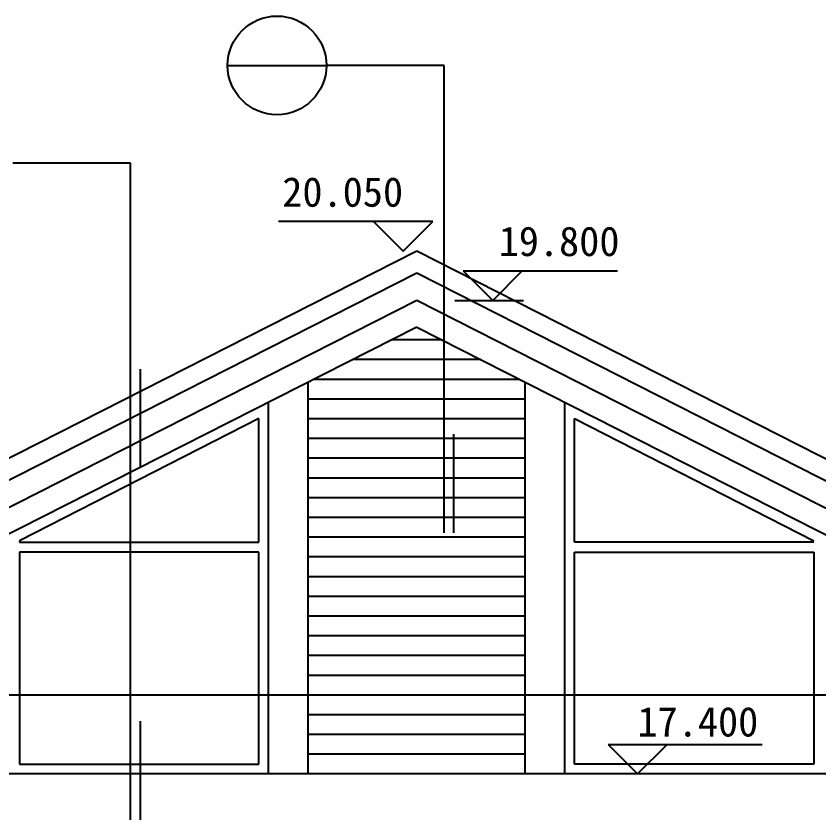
# Model space of a CAD drawing. Header units: metres. Extents: x -1 to 228715, y 0 to 21495.
# Drawn here: x 221265 to 222079, y 17619 to 18434 of the extents above; entities that cross this region are included whole.
import ezdxf

# ---------------------------------------------------------------- set-up
doc = ezdxf.new("R2010")
doc.units = ezdxf.units.M
for name, color, linetype in [('AXIS', 3, 'Continuous'), ('HATCH', 253, 'Continuous'), ('PUB_DIM', 3, 'Continuous'), ('SG', 3, 'Continuous'), ('WALL', 2, 'Continuous'), ('WINDOW', 4, 'Continuous')]:
    doc.layers.add(name, color=color, linetype=linetype)

# ---------------------------------------------------------------- blocks, each defined once
blk = doc.blocks.new('_INDEX')
blk.add_line((-0.5, 0), (0.5, 0))
blk.add_circle((0, 0), 0.5)

msp = doc.modelspace()

# ---------------------------------------------------------------- linework, layer by layer
at = {"layer": 'AXIS'}
for p, q in [((221718.22, 18175.72), (221874.51, 18175.72)), ((221718.22, 18175.72), (221748.22, 18145.72)), ((221748.22, 18145.72), (221778.22, 18175.72)), ((221865.03, 17695.72), (222021.31, 17695.72)), ((221865.03, 17695.72), (221895.03, 17665.72)), ((221895.03, 17665.72), (221925.03, 17695.72))]:
    msp.add_line(p, q, dxfattribs=at)
at = {"layer": 'HATCH'}
for p, q in [((221671.2, 18145.72), (220951.2, 17780.01)), ((222391.2, 17779.72), (221671.2, 18145.72))]:
    msp.add_line(p, q, dxfattribs=at)
at = {"layer": 'PUB_DIM'}
for p, q in [((221698.95, 18383.97), (221579.67, 18383.97)), ((221698.95, 17910.24), (221698.95, 18383.97)), ((221381.2, 18284.74), (221261.93, 18284.74)), ((221381.2, 17619.16), (221381.2, 18284.74)), ((221657.56, 18225.72), (221531.27, 18225.72)), ((221687.56, 18225.72), (221627.56, 18225.72)), ((221627.56, 18225.72), (221657.56, 18195.72)), ((221657.56, 18195.72), (221687.56, 18225.72)), ((222256.71, 17745.55), (220735.65, 17745.55))]:
    msp.add_line(p, q, dxfattribs=at)
for points in [[(221391.2, 17976.21), (221391.2, 18076.21)], [(221708.95, 17910.24), (221708.95, 18010.24)], [(221391.2, 17619.16), (221391.2, 17719.16)]]:
    msp.add_lwpolyline(points, dxfattribs=at)
at = {"layer": 'SG'}
msp.add_line((221709.76, 18145.7), (221779.43, 18145.7), dxfattribs=at)
at = {"layer": 'WALL'}
for p, q in [((221671.2, 18195.72), (220951.2, 17830.01)), ((222391.2, 17829.72), (221671.2, 18195.72)), ((221671.2, 18118.8), (221041.2, 17798.8)), ((221671.2, 18118.8), (222301.2, 17798.8)), ((221561.2, 17665.72), (221561.2, 18062.93)), ((221781.2, 17665.72), (221781.2, 18062.93)), ((221521.2, 17665.72), (221521.2, 18042.61)), ((221821.2, 17665.72), (221821.2, 18042.61)), ((222301.2, 17665.72), (221041.2, 17665.72))]:
    msp.add_line(p, q, dxfattribs=at)
at = {"layer": 'WINDOW'}
for p, q in [((221671.19, 18173.29), (220951.2, 17807.57)), ((222391.2, 17807.28), (221671.19, 18173.29)), ((221696.95, 18105.72), (221645.44, 18105.72)), ((221736.33, 18085.72), (221606.07, 18085.72)), ((221775.7, 18065.72), (221566.69, 18065.72)), ((221781.2, 18045.72), (221561.2, 18045.72)), ((221511.2, 18026.11), (221268.67, 17902.05)), ((221511.2, 17900.72), (221511.2, 18026.11)), ((221781.2, 18025.72), (221561.2, 18025.72)), ((221831.2, 17900.72), (221831.2, 18026.11)), ((221831.2, 18026.11), (222073.72, 17902.05)), ((221781.2, 18005.72), (221561.2, 18005.72)), ((221781.2, 17985.72), (221561.2, 17985.72)), ((221781.2, 17965.72), (221561.2, 17965.72)), ((221781.2, 17945.72), (221561.2, 17945.72)), ((221781.2, 17925.72), (221561.2, 17925.72)), ((221268.67, 17902.05), (221268.67, 17900.72)), ((221781.2, 17905.72), (221561.2, 17905.72)), ((221268.67, 17900.72), (221511.2, 17900.72)), ((221511.2, 17900.72), (221511.2, 17900.72)), ((222073.72, 17900.72), (221831.2, 17900.72)), ((221511.2, 17890.72), (221268.67, 17890.72)), ((221268.67, 17890.72), (221268.67, 17675.72)), ((221511.2, 17675.72), (221511.2, 17890.72)), ((221781.2, 17885.72), (221561.2, 17885.72)), ((221831.2, 17890.72), (222073.72, 17890.72)), ((221831.2, 17675.72), (221831.2, 17890.72)), ((222073.72, 17890.72), (222073.72, 17675.72)), ((221781.2, 17865.72), (221561.2, 17865.72)), ((221781.2, 17845.72), (221561.2, 17845.72)), ((221781.2, 17825.72), (221561.2, 17825.72)), ((221781.2, 17805.72), (221561.2, 17805.72)), ((221781.2, 17785.72), (221561.2, 17785.72)), ((221781.2, 17765.72), (221561.2, 17765.72)), ((221781.2, 17745.72), (221561.2, 17745.72)), ((221781.2, 17725.72), (221561.2, 17725.72)), ((221781.2, 17705.72), (221561.2, 17705.72)), ((221781.2, 17685.72), (221561.2, 17685.72)), ((221268.67, 17675.72), (221511.2, 17675.72)), ((222073.72, 17675.72), (221831.2, 17675.72))]:
    msp.add_line(p, q, dxfattribs=at)

# ---------------------------------------------------------------- block references
at = {"layer": 'PUB_DIM', "xscale": 100, "yscale": 100, "zscale": 100}
msp.add_blockref('_INDEX', (221529.67, 18383.97), dxfattribs=at)

# ---------------------------------------------------------------- texts
at = {"layer": 'AXIS'}
for s, p in [('19.800', (221754.22, 18190.72)), ('17.400', (221894.84, 17703.71))]:
    msp.add_text(s, height=30, dxfattribs=at).set_placement(p)
at = {"layer": 'PUB_DIM'}
msp.add_text('20.050', height=30, dxfattribs=at).set_placement((221534.98, 18240.72))

doc.saveas('drawing.dxf')
